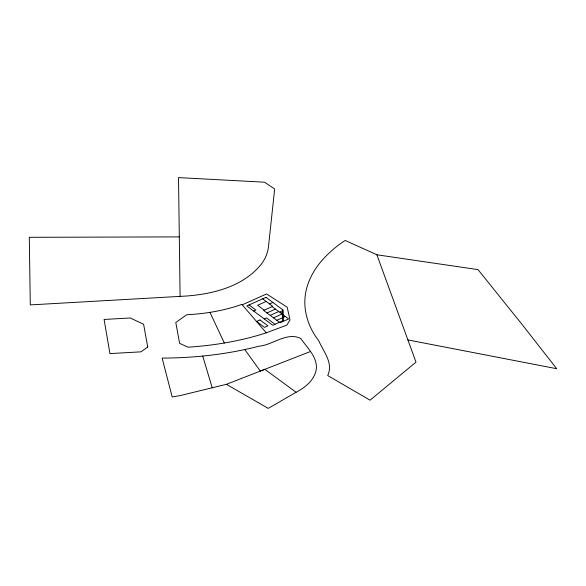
<?xml version="1.0" encoding="UTF-8"?>
<svg xmlns="http://www.w3.org/2000/svg" width="586" height="586" viewBox="0 0 586 586"><rect width="100%" height="100%" fill="white"/><g stroke="black" fill="none" stroke-linecap="round" stroke-linejoin="round"><path stroke-width="0.88" d="M296.113 392.268L268.22 408.391L226.408 384.321L180.144 395.594L172.189 396.964L162.132 358.083C194.684 357.995 227.324 354.347 258.895 346.223C272.666 345.125 287.162 331.376 300.904 338.62C306.837 347.461 316.411 355.849 316.462 367.385C315.773 379.091 305.745 387.207 296.113 392.268L264.806 369.334L260.338 371.085L244.823 349.593M242.252 304.83L266.564 293.945L287.191 307.225L290.019 319.963L286.832 325.127L266.271 332.826C240.978 341.052 214.527 345.44 188.025 347.198L179.594 343.315L175.8 322.483L186.7 314.77C205.437 313.774 224.152 310.683 241.864 304.376L266.271 332.826M266.169 301.446L257.65 305.255L264.249 310.177M253.672 311.041L255.899 310.045L249.043 304.94M269.523 303.944L272.886 302.442M266.923 312.917L275.435 309.108M270.219 315.378L278.738 311.562M264.235 318.909L266.462 317.912L275.024 324.285M282.628 310.675L280.093 311.811L282.664 313.722M273.523 317.839L282.042 314.023M276.826 320.293L285.345 316.484M226.408 384.321L310.353 351.556M179.309 236.891L29.3 237.308L30.289 304.903L186.194 296.033C213.744 294.004 244.15 286.261 261.861 263.436A91.189 52.645 0 0 0 268.461 246.757L274.666 188.985L264.594 182.195L178.518 177.609L180.1 296.384M376.886 254.778L415.987 362.148L370.044 400.187L327.728 375.56C333.61 362.749 323.421 351.747 318.769 340.766C308.558 327.721 302.903 310.778 305.431 294.201A165.391 95.489 0 0 1 319.377 263.546C326.702 254.558 335.426 246.713 345.198 240.458L376.886 254.778L478.008 269.619L521.723 323.999L556.7 368.711L407.893 339.924M262.667 298.838L272.768 306.361L263.619 310.463L280.13 322.754L288.649 318.938L272.131 306.646M209.964 312.36L224.321 343M202.734 356.039L212.22 387.778M282.613 309.679L282.745 320.835M147.738 347.015L140.94 351.834L109.934 353.592L104.096 319.458L130.239 317.971L143.607 324.263L147.738 347.015M266.029 297.336L246.816 305.936L272.798 325.281L283.228 320.615L283.104 310.045L266.029 297.336M260.001 319.956L256.595 321.48L264.52 327.376L267.927 325.853L260.001 319.956"/></g></svg>
